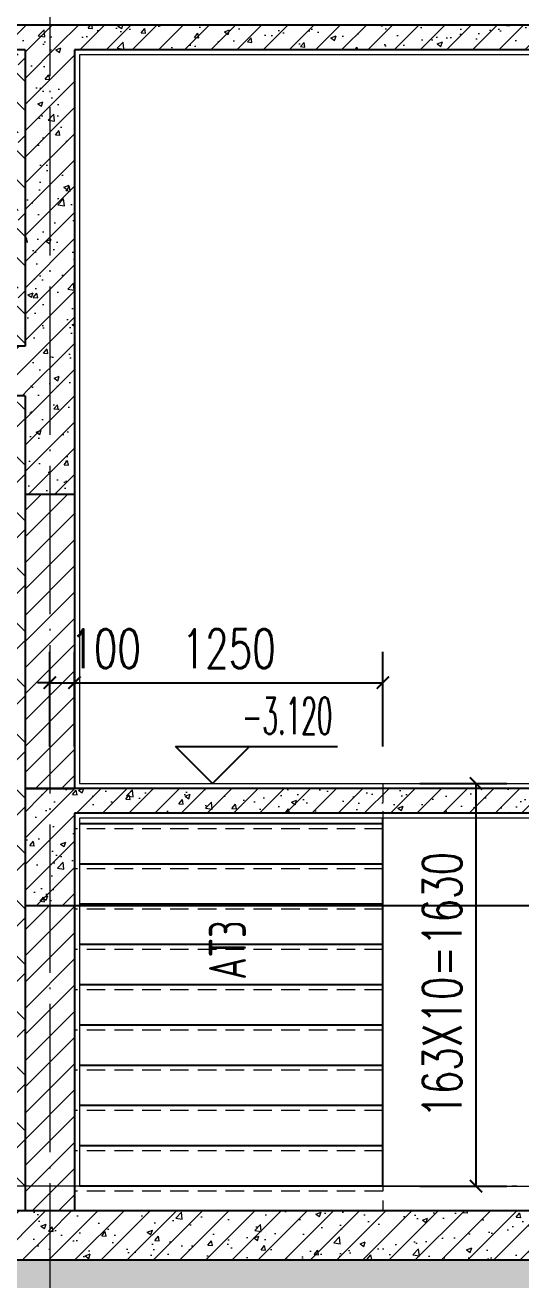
# Model space of a CAD drawing. Extents: x -655480 to 203344, y -294099 to 287156.
# Drawn here: x 50322 to 52331, y 199820 to 204900 of the extents above; entities that cross this region are included whole.
import ezdxf

# ---------------------------------------------------------------- set-up
doc = ezdxf.new("R2010")
doc.units = 0
doc.header["$LTSCALE"] = 1000
doc.linetypes.add('DOTE', pattern=[2.42, 2, -0.2, 0.02, -0.2])
doc.linetypes.add('HIDDEN', pattern=[0.375, 0.25, -0.125])
doc.layers.get('0').update_dxf_attribs({"linetype": 'CONTINUOUS'})
doc.layers.get('DEFPOINTS').update_dxf_attribs({"linetype": 'CONTINUOUS'})
for name, color, linetype in [('DIM_ELEV', 3, 'CONTINUOUS'), ('PUB_TEXT', 2, 'CONTINUOUS'), ('TEXT', 2, 'CONTINUOUS'), ('WALL', 5, 'CONTINUOUS'), ('尺寸标注', 86, 'CONTINUOUS'), ('看线', 251, 'CONTINUOUS')]:
    doc.layers.add(name, color=color, linetype=linetype)
for name, color, linetype, lineweight in [('DOTE', 19, 'DOTE', 9), ('PUB_HATCH', 8, 'CONTINUOUS', 9), ('STAIR', 2, 'CONTINUOUS', 18), ('内粉刷', 37, 'CONTINUOUS', 9), ('填充', 251, 'CONTINUOUS', 5)]:
    doc.layers.add(name, color=color, linetype=linetype, lineweight=lineweight)
doc.styles.add('_TCH_DIM', font='SIMPLEX.shx', dxfattribs={"width": 0.7, "bigfont": 'GBCBIG.shx'})
doc.styles.add('_TCH_DIM_T3', font='SIMPLEX', dxfattribs={"width": 0.705882, "bigfont": 'GBCBIG'})
doc.styles.add('TSSD_REIN', font='tssdeng.shx', dxfattribs={"width": 0.7, "height": 300, "bigfont": 'tssdchn.shx'})
doc.dimstyles.new('_TCH_ARCH&&50', dxfattribs={"dimtxt": 157.5, "dimasz": 50, "dimexe": 125, "dimexo": 150, "dimgap": 58.75, "dimtad": 1, "dimdec": 0, "dimzin": 0, "dimdsep": 46, "dimtxsty": '_TCH_DIM_T3', "dimblk": 'ARCHTICK', "dimcen": 0.09, "dimclrt": 7, "dimazin": 0, "dimtfac": 1, "dimtdec": 0, "dimtix": 1, "dimtmove": 2, "dimatfit": 3, "dimldrblk": 'ARCHTICK', "dimfxl": 1, "dimtolj": 1, "dimtzin": 0, "dimarcsym": 0})
pattern_1 = [(45, (-360065.58, 241258.53), (-53.033009, 53.033009), []), (50, (-360065.58, 241258.53), (215.178055, -18.82564), [22.5, -247.5]), (355, (-360065.58, 241258.53), (-41.6254, 225.65764), [18, -198]), (100.4514, (-360047.65, 241256.96), (173.55281, 206.83186), [19.12206, -210.34263]), (46.1842, (-360065.58, 241318.53), (320.17231, -49.6557), [33.75, -371.25]), (96.6356, (-360038.9, 241314.4), (280.3988, 292.23536), [28.68309, -315.5139]), (351.1842, (-360065.58, 241318.53), (280.39858, 292.23558), [27, -297]), (21, (-360035.58, 241303.53), (179.072116, -120.78567), [22.5, -247.5]), (326, (-360035.58, 241303.53), (72.9946, 217.54501), [18, -198]), (71.4514, (-360020.66, 241293.46), (252.06679, 96.75915), [19.12206, -210.34263]), (37.5, (-360065.58, 241258.53), (3.647957, 99.868156), [0, -195.6, 0, -201, 0, -198.75]), (7.5, (-360065.58, 241258.53), (78.92086, 118.323514), [0, -114.6, 0, -191.1, 0, -75.75]), (327.5, (-360132.48, 241258.53), (160.146731, -6.766462), [0, -75, 0, -234, 0, -310.5]), (317.5, (-360162.48, 241258.53), (174.95585, 30.031495), [0, -97.5, 0, -155.4, 0, -220.5])]
pattern_2 = [(45, (-360065.58, 241312.38), (-53.03303, 53.03303), [])]

# ---------------------------------------------------------------- blocks, each defined once
blk = doc.blocks.new('_ArchTick')
at = {"color": 0, "linetype": 'ByBlock', "const_width": 0.15}
blk.add_lwpolyline([(-0.5, -0.5), (0.5, 0.5)], dxfattribs=at)
blk = doc.blocks.new('*D1182')
at = {"layer": 'DEFPOINTS', "color": 0, "transparency": 16777216}
for p in [(51772.1, 202238), (50522.1, 201829.7), (51772.1, 201829.7)]:
    blk.add_point(p, dxfattribs=at)
at = {"layer": '尺寸标注', "color": 0, "lineweight": -2, "transparency": 16777216}
for p, q in [((50522.1, 201979.7), (50522.1, 202363)), ((51772.1, 201979.7), (51772.1, 202363)), ((50522.1, 202238), (51772.1, 202238))]:
    blk.add_line(p, q, dxfattribs=at)
at = {"layer": '尺寸标注', "color": 0, "lineweight": -2, "transparency": 16777216, "xscale": 50, "yscale": 50, "zscale": 50, "rotation": 180}
blk.add_blockref('_ArchTick', (50522.1, 202238), dxfattribs=at)
at = {"layer": '尺寸标注', "color": 0, "lineweight": -2, "transparency": 16777216, "xscale": 50, "yscale": 50, "zscale": 50}
blk.add_blockref('_ArchTick', (51772.1, 202238), dxfattribs=at)
at = {"layer": '尺寸标注', "color": 7, "transparency": 16777216, "insert": (51147.1, 202375.5), "char_height": 157.5, "attachment_point": 5, "style": '_TCH_DIM_T3'}
blk.add_mtext('\\A1;1250', dxfattribs=at)
blk = doc.blocks.new('*D1183')
at = {"layer": 'DEFPOINTS', "color": 0, "transparency": 16777216}
for p in [(50522.1, 202238), (50422.2, 201829.7), (50522.1, 201829.7)]:
    blk.add_point(p, dxfattribs=at)
at = {"layer": '尺寸标注', "color": 0, "lineweight": -2, "transparency": 16777216}
for p, q in [((50422.2, 201979.7), (50422.2, 202363)), ((50522.1, 201979.7), (50522.1, 202363)), ((50422.2, 202238), (50372.2, 202238)), ((50422.2, 202238), (50522.1, 202238)), ((50522.1, 202238), (50572.1, 202238))]:
    blk.add_line(p, q, dxfattribs=at)
at = {"layer": '尺寸标注', "color": 0, "lineweight": -2, "transparency": 16777216, "xscale": 50, "yscale": 50, "zscale": 50}
blk.add_blockref('_ArchTick', (50422.2, 202238), dxfattribs=at)
at = {"layer": '尺寸标注', "color": 0, "lineweight": -2, "transparency": 16777216, "xscale": 50, "yscale": 50, "zscale": 50, "rotation": 180}
blk.add_blockref('_ArchTick', (50522.1, 202238), dxfattribs=at)
at = {"layer": '尺寸标注', "color": 7, "transparency": 16777216, "insert": (50648.3, 202375.5), "char_height": 157.5, "attachment_point": 5, "style": '_TCH_DIM_T3'}
blk.add_mtext('\\A1;100', dxfattribs=at)
blk = doc.blocks.new('*D1184')
at = {"layer": 'DEFPOINTS', "color": 0, "transparency": 16777216}
for p in [(51772.1, 201829.7), (52149.4, 201829.7), (51772.1, 200199.7)]:
    blk.add_point(p, dxfattribs=at)
at = {"layer": '尺寸标注', "color": 0, "lineweight": -2, "transparency": 16777216}
for p, q in [((51922.1, 201829.7), (52274.4, 201829.7)), ((52149.4, 200199.7), (52149.4, 201829.7)), ((51922.1, 200199.7), (52274.4, 200199.7))]:
    blk.add_line(p, q, dxfattribs=at)
at = {"layer": '尺寸标注', "color": 0, "lineweight": -2, "transparency": 16777216, "xscale": 50, "yscale": 50, "zscale": 50}
for p, rotation in [((52149.4, 201829.7), 90), ((52149.4, 200199.7), 270)]:
    blk.add_blockref('_ArchTick', p, dxfattribs=dict(at, rotation=rotation))
at = {"layer": '尺寸标注', "color": 7, "transparency": 16777216, "insert": (52011.9, 201014.7), "char_height": 157.5, "attachment_point": 5, "rotation": 90, "style": '_TCH_DIM_T3'}
blk.add_mtext('\\A1;163X10=1630', dxfattribs=at)

msp = doc.modelspace()

# ---------------------------------------------------------------- hatches: boundary and pattern name
at = {"layer": 'PUB_HATCH'}
h = msp.add_hatch(dxfattribs=at)
h.set_pattern_fill('钢筋混凝土', color=256, scale=30, style=0)
h.set_pattern_definition(pattern_1)
h.paths.add_polyline_path([(50422.61, 204833.27), (50423.46, 204899.94), (47822.17, 204899.94), (48022.17, 204799.94), (50322.18, 204799.94)])
h = msp.add_hatch(dxfattribs=at)
h.set_pattern_fill('钢筋混凝土', color=256, scale=30, style=0)
h.set_pattern_definition(pattern_1)
h.paths.add_polyline_path([(53222.54, 204833.27), (53223.4, 204899.94), (50423.46, 204899.94), (50422.61, 204833.27), (50522.18, 204799.94), (53122.11, 204799.94)])
h = msp.add_hatch(dxfattribs=at)
h.set_pattern_fill('钢筋混凝土', color=256, scale=30, style=0)
h.set_pattern_definition(pattern_1)
h.paths.add_polyline_path([(50422.61, 204833.27), (50322.18, 204799.94), (50322.26, 203599.73), (50388.93, 203533.07), (50522.26, 203599.74), (50522.18, 204799.94)])
h = msp.add_hatch(dxfattribs=at)
h.set_pattern_fill('钢筋混凝土', color=256, scale=30, style=0)
h.set_pattern_definition(pattern_1)
h.paths.add_polyline_path([(50388.93, 203533.07), (50322.26, 203599.73), (47922.17, 203599.73), (47922.17, 203466.4), (48022.17, 203399.73), (50322.27, 203399.73)])
h = msp.add_hatch(dxfattribs=at)
h.set_pattern_fill('钢筋混凝土', color=256, scale=30, style=0)
h.set_pattern_definition(pattern_1)
h.paths.add_polyline_path([(50388.93, 203533.07), (50322.27, 203399.73), (50322.3, 202999.81), (50522.3, 202999.82), (50522.26, 203599.74)])
h = msp.add_hatch(dxfattribs=at)
h.set_pattern_fill('普通砖', color=256, scale=30, style=0)
h.set_pattern_definition(pattern_2)
h.paths.add_polyline_path([(50522.3, 202999.82), (50322.3, 202999.82), (50322.28, 201809.74), (50522.28, 201809.74)])
h = msp.add_hatch(dxfattribs=at)
h.set_pattern_fill('钢筋混凝土', color=256, scale=30, style=0)
h.set_pattern_definition(pattern_1)
h.paths.add_polyline_path([(53122.26, 201709.74), (53322.11, 201809.74), (50322.16, 201809.74), (50522.16, 201709.74)])
h = msp.add_hatch(dxfattribs=at)
h.set_pattern_fill('钢筋混凝土', color=256, scale=30, style=0)
h.set_pattern_definition(pattern_1)
h.paths.add_polyline_path([(50522.16, 201709.74), (50322.16, 201809.74), (50322.17, 201334.53), (50522.17, 201334.54)])
h = msp.add_hatch(dxfattribs=at)
h.set_pattern_fill('普通砖', color=256, scale=30, style=0)
h.set_pattern_definition(pattern_2)
h.paths.add_polyline_path([(50522.28, 201809.75), (50322.28, 201809.76), (50322.28, 201809.75), (50522.28, 201809.73)])
h = msp.add_hatch(dxfattribs=at)
h.set_pattern_fill('普通砖', color=256, scale=30, style=0)
h.set_pattern_definition(pattern_2)
h.paths.add_polyline_path([(50322.28, 201809.74), (50522.28, 201809.73), (50522.28, 201809.75), (50322.28, 201809.75)])
h = msp.add_hatch(dxfattribs=at)
h.set_pattern_fill('普通砖', color=256, scale=30, style=0)
h.set_pattern_definition(pattern_2)
h.paths.add_polyline_path([(50522.26, 201334.53), (50322.26, 201334.55), (50322.17, 200099.73), (50522.17, 200099.73)])
h = msp.add_hatch(dxfattribs=at)
h.set_pattern_fill('钢筋混凝土', color=256, scale=30, style=0)
h.set_pattern_definition(pattern_1)
h.paths.add_polyline_path([(50422.17, 199899.73), (50422.17, 200099.73), (46365.57, 200099.73), (46365.57, 199899.73)])
h = msp.add_hatch(dxfattribs=at)
h.set_pattern_fill('钢筋混凝土', color=256, scale=30, style=0)
h.set_pattern_definition(pattern_1)
h.paths.add_polyline_path([(53222.11, 199899.73), (53222.11, 200099.73), (50422.17, 200099.73), (50422.17, 199899.73)])
at = {"layer": '填充'}
h = msp.add_hatch(dxfattribs=at)
h.set_pattern_fill('EARTH', color=250, scale=70, angle=45, style=0)
h.set_pattern_definition([(45, (-749504.14, -181664.53), (0, 314.308964), [222.25, -222.25]), (45, (-749563.07, -181605.6), (0, 314.308964), [222.25, -222.25]), (45, (-749622, -181546.66), (0, 314.308964), [222.25, -222.25]), (135, (-749622, -181507.37), (-314.308964, 0), [222.25, -222.25]), (135, (-749563.07, -181448.44), (-314.308964, 0), [222.25, -222.25]), (135, (-749504.14, -181389.5), (-314.308964, 0), [222.25, -222.25])])
edge = h.paths.add_edge_path()
edge.add_line((46365.96, 204799.72), (46365.19, 203599.73))
edge.add_line((46365.57, 203599.73), (50322.22, 203602.23))
edge.add_line((50322.22, 203602.23), (50322.22, 204797.44))
edge.add_line((50322.22, 204797.44), (46365.57, 204799.72))
h = msp.add_hatch(dxfattribs=at)
h.set_pattern_fill('ANSI37', color=196, scale=100, style=0)
h.set_pattern_definition([(45, (58422.17, 210059.77), (-112.2532, 112.2532), []), (135, (58422.17, 210059.77), (-112.2532, -112.2532), [])])
h.paths.add_polyline_path([(46365.57, 203399.73), (46365.57, 200199.73), (50322.17, 200199.52), (50322.17, 203399.73), (48022.17, 203399.73)])
h = msp.add_hatch(dxfattribs=at)
h.set_pattern_fill('EARTH', color=250, scale=50, angle=45, style=0)
h.set_pattern_definition([(45, (-105272.91, 336983.8), (0, 224.5064), [158.75, -158.75]), (45, (-105315, 337025.9), (0, 224.5064), [158.75, -158.75]), (45, (-105357.1, 337068), (0, 224.5064), [158.75, -158.75]), (135, (-105357.1, 337096.06), (-224.5064, 0), [158.75, -158.75]), (135, (-105315, 337138.15), (-224.5064, 0), [158.75, -158.75]), (135, (-105272.91, 337180.25), (-224.5064, 0), [158.75, -158.75])])
h.paths.add_polyline_path([(61494.36, 199349.84), (61494.36, 199900.09), (46315.51, 199900.09), (46315.51, 199349.84)])

# ---------------------------------------------------------------- linework, layer by layer
at = {"layer": 'DIM_ELEV', "color": 6}
for p, q in [((51081.78, 201829.74), (50931.78, 201979.74)), ((50931.78, 201979.74), (51587.78, 201979.74)), ((51081.78, 201829.74), (51231.78, 201979.74))]:
    msp.add_line(p, q, dxfattribs=at)
at = {"layer": 'DOTE', "linetype": 'DOTE', "ltscale": 0.3}
msp.add_line((50422.17, 209649.77), (50422.17, 199236.22), dxfattribs=at)
at = {"layer": 'DOTE', "linetype": 'DOTE'}
msp.add_line((61774.36, 200199.73), (46047.58, 200199.73), dxfattribs=at)
at = {"layer": 'STAIR', "linetype": 'HIDDEN', "ltscale": 0.3}
for points in [[(51772.11, 201829.73), (51772.11, 200099.73)], [(51772.11, 201646.73), (50522.11, 201646.73)], [(51772.11, 201483.73), (50522.11, 201483.73)], [(51772.11, 201320.73), (50522.11, 201320.73)], [(51772.11, 201157.73), (50522.11, 201157.73)], [(51772.11, 200994.73), (50522.11, 200994.73)], [(51772.11, 200831.73), (50522.11, 200831.73)], [(51772.11, 200668.73), (50522.11, 200668.73)], [(51772.11, 200505.73), (50522.11, 200505.73)], [(51772.11, 200342.73), (50522.11, 200342.73)], [(51772.11, 200179.73), (50522.11, 200179.73)]]:
    msp.add_lwpolyline(points, dxfattribs=at)
at = {"layer": 'TEXT', "color": 230}
msp.add_line((53122.1, 201334.83), (50522.17, 201334.77), dxfattribs=at)
at = {"layer": 'WALL'}
for p, q in [((50423.46, 204899.94), (47822.17, 204899.94)), ((53223.4, 204899.94), (50423.46, 204899.94)), ((50322.18, 204799.94), (48022.17, 204799.94)), ((50322.18, 204799.94), (50322.26, 203599.73)), ((50522.18, 204799.94), (50522.26, 203599.74)), ((53122.11, 204799.94), (50522.18, 204799.94)), ((50322.26, 203599.73), (47922.17, 203599.73)), ((50522.26, 203599.74), (50522.3, 202999.82)), ((50322.27, 203399.73), (48022.17, 203399.73)), ((50322.27, 203399.73), (50322.3, 202999.81)), ((50322.3, 202999.82), (50322.28, 201809.74)), ((50522.3, 202999.82), (50322.3, 202999.81)), ((50522.3, 202999.82), (50522.28, 201809.74)), ((53322.11, 201809.74), (50322.16, 201809.74)), ((50322.16, 201809.74), (50322.17, 201334.53)), ((50322.28, 201809.76), (50322.28, 201809.75)), ((50522.28, 201809.73), (50322.28, 201809.75)), ((50322.28, 201809.74), (50322.28, 201809.75)), ((50322.28, 201809.74), (50522.28, 201809.73)), ((50522.28, 201809.75), (50522.28, 201809.73)), ((50522.28, 201809.73), (50522.28, 201809.75)), ((53122.26, 201709.74), (50522.16, 201709.74)), ((50522.16, 201709.74), (50522.17, 201334.54)), ((50322.26, 201334.55), (50322.17, 200099.73)), ((50522.17, 201334.54), (50322.17, 201334.53)), ((50522.17, 201334.54), (50522.26, 201334.53)), ((50522.26, 201334.53), (50522.17, 200099.73)), ((50422.17, 200099.73), (46365.57, 200099.73)), ((53222.11, 200099.73), (50422.17, 200099.73)), ((50422.17, 199899.73), (46365.57, 199899.73)), ((53222.11, 199899.73), (50422.17, 199899.73))]:
    msp.add_line(p, q, dxfattribs=at)
at = {"layer": '内粉刷'}
for p, q in [((50542.2, 201829.73), (53322.06, 201829.73)), ((50542.2, 200199.73), (53102.11, 200199.73))]:
    msp.add_line(p, q, dxfattribs=at)
for points in [[(53177.06, 203909.73), (53102.11, 203909.73), (53102.11, 204779.93), (50542.2, 204779.16), (50542.2, 201829.75)], [(53102.11, 200199.73), (53102.11, 201689.73), (50542.2, 201688.96), (50542.2, 200199.73)]]:
    msp.add_lwpolyline(points, dxfattribs=at)
at = {"layer": '看线', "color": 32}
msp.add_line((51772.11, 200199.73), (51772.11, 201689.33), dxfattribs=at)
for points in [[(51772.11, 201666.73), (50542.2, 201666.73)], [(51772.11, 201503.73), (50542.2, 201503.73)], [(51772.11, 201340.73), (50542.2, 201340.73)], [(51772.11, 201177.73), (50542.2, 201177.73)], [(51772.11, 201014.73), (50542.2, 201014.73)], [(51772.11, 200851.73), (50542.2, 200851.73)], [(51772.11, 200688.73), (50542.2, 200688.73)], [(51772.11, 200525.73), (50542.2, 200525.73)], [(51772.11, 200362.73), (50542.2, 200362.73)], [(51772.11, 200199.73), (50542.2, 200199.73)]]:
    msp.add_lwpolyline(points, dxfattribs=at)

# ---------------------------------------------------------------- texts
at = {"layer": 'PUB_TEXT', "color": 6, "style": '_TCH_DIM', "width": 0.494118}
msp.add_text('-3.120', height=148.75, dxfattribs=at).set_placement((51201.78, 202029.79))
at = {"layer": 'TEXT', "color": 230, "style": 'TSSD_REIN', "width": 0.7}
msp.add_text('AT3', height=150, rotation=90, dxfattribs=at).set_placement((51217.05, 201035.86))

# ---------------------------------------------------------------- dimensions: what is measured, and where the dimension line sits
at = {"layer": '尺寸标注', "color": 106}
dim = msp.add_linear_dim(base=(50522.11, 202238.02), p1=(50422.17, 201829.73), p2=(50522.11, 201829.73), angle=0, dimstyle='_TCH_ARCH&&50', dxfattribs=at)
dim.commit()
dim.dimension.update_dxf_attribs({"geometry": '*D1183', "text_midpoint": (50648.32, 202375.52), "dimtype": 161})
dim = msp.add_aligned_dim(p1=(50522.11, 201829.73), p2=(51772.11, 201829.73), distance=408.28, dimstyle='_TCH_ARCH&&50', dxfattribs=at)
dim.commit()
dim.dimension.update_dxf_attribs({"geometry": '*D1182', "text_midpoint": (51147.11, 202375.52)})
dim = msp.add_aligned_dim(p1=(51772.11, 200199.73), p2=(51772.11, 201829.73), distance=-377.31, text='163X10=1630', dimstyle='_TCH_ARCH&&50', dxfattribs=at)
dim.commit()
dim.dimension.update_dxf_attribs({"geometry": '*D1184', "text_midpoint": (52011.92, 201014.73)})

doc.saveas('drawing.dxf')
